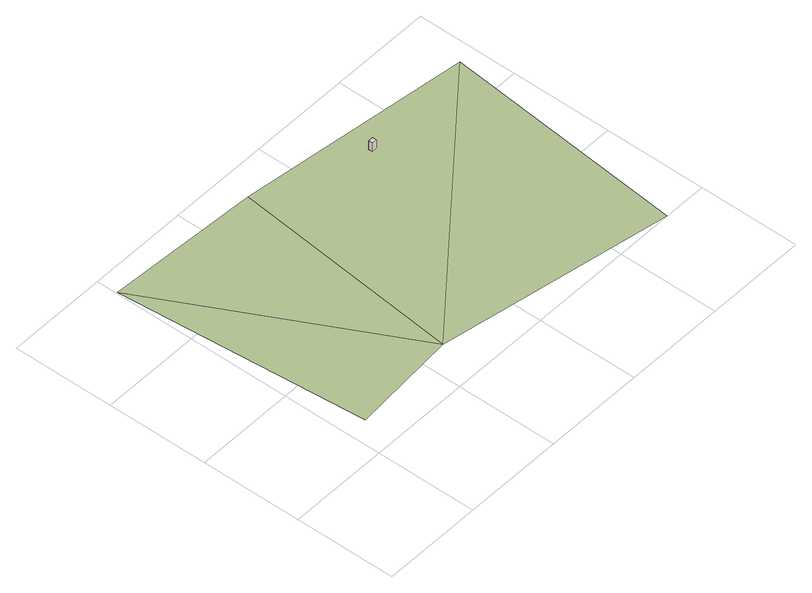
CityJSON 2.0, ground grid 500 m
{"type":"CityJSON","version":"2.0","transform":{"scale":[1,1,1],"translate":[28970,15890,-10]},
"CityObjects":{
"building1":{"type":"Building","geometry":[{"type":"Solid","lod":"1","boundaries":[[[[0,1,2,3]],[[0,3,4,5]],[[2,1,6,7]],[[2,7,4,3]],[[6,5,4,7]],[[6,1,0,5]]]]}]},
"terrain1":{"type":"TINRelief","attributes":{"name":"ground","lod":1},"geometry":[{"type":"CompositeSurface","lod":"1","boundaries":[[[8,9,10]],[[9,11,10]],[[10,12,13]],[[11,12,10]]]}]},
"landuse1":{"type":"LandUse","attributes":{"name":"luse0"},"geometry":[{"type":"MultiSurface","lod":"1","boundaries":[[[14,15,16,17]]]}]}
},
"vertices":[
[1289,1144,6],[1289,1144,54],[1289,1164,54],[1289,1164,6],[1314,1164,6],[1314,1144,6],[1314,1144,54],[1314,1164,54],
[111,166,6],[8,1399,6],[641,210,6],[766,1356,6],[1907,1210,6],[1785,2,6],
[1074,1040,6],[1326,1029,6],[1337,1189,6],[1091,1216,6]
]}
